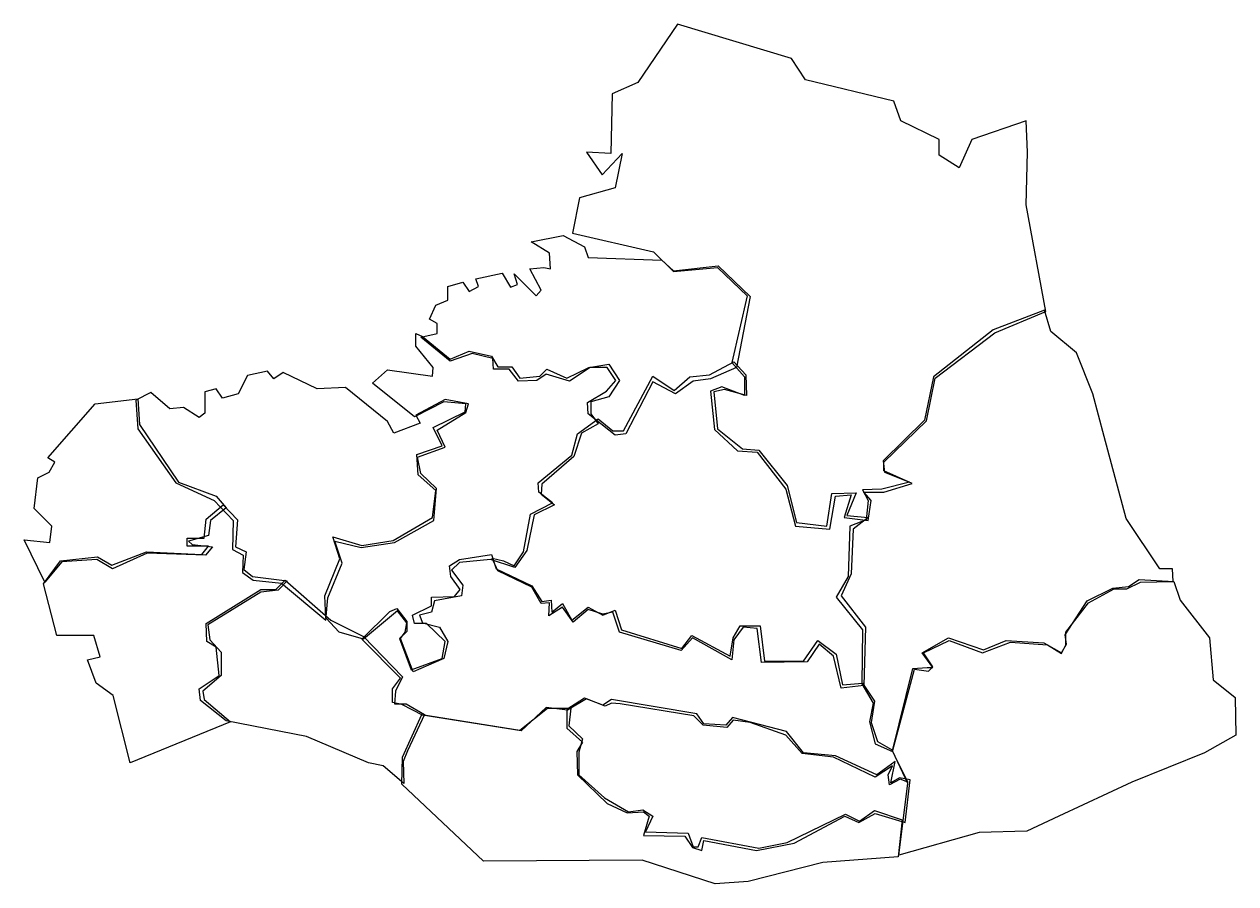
# Model space of a CAD drawing. Extents: x -155 to 332, y 327 to 672.
import ezdxf

# ---------------------------------------------------------------- set-up
doc = ezdxf.new("R2010")
doc.units = 0
doc.layers.add('Layer_1', color=7, linetype='CONTINUOUS')

msp = doc.modelspace()

# ---------------------------------------------------------------- linework, layer by layer
at = {"layer": 'Layer_1', "color": 7}
for points in [[(107.428568, 672.000004), (91.428568, 648.571428), (81.142856, 644.000004), (80.571432, 620.000004), (70.857143, 620.571428), (77.142858, 611.428572), (85.142856, 620.000004), (82.285712, 606.285716), (68, 602.285716), (65.142858, 588.000004), (97.714288, 580.571428), (105.714288, 572.571428), (123.428568, 574.285716), (135.428568, 562.85714), (129.142856, 536.000004), (134.285712, 530.285716), (134.285712, 522.85714), (125.142856, 526.285716), (120.571432, 524.571428), (122.285712, 509.14286), (131.428568, 500.571428), (139.428568, 500.000004), (150.857144, 485.14286), (154.857144, 470.285716), (168.571432, 469.14286), (170.857144, 482.285716), (177.142856, 482.85714), (174.285712, 473.714284), (184, 472.571428), (185.142856, 480.571428), (182.285712, 484.000004), (190.285712, 484.000004), (201.714288, 487.428572), (190.285712, 492.571428), (190.285712, 496.000004), (207.428568, 512.571428), (210.857144, 529.714284), (234.857144, 548.000004), (255.428568, 556.571428), (247.428568, 599.428572), (248, 620.571428), (247.428568, 633.14286), (225.714288, 625.714284), (220.571432, 614.285716), (212.571432, 619.428572), (212.571432, 625.714284), (197.142856, 633.14286), (194.285712, 641.14286), (158.857144, 649.714284), (153.142856, 658.285716), (107.428568, 672.000004)], [(101.142856, 577.14286), (105.714288, 572.85714), (123.714288, 574.85714), (136.571432, 562.571428), (131.142856, 534.000004), (120.571432, 529.428572), (113.714288, 528.571428), (106.571432, 523.428572), (97.428568, 528.285716), (86.571432, 507.428572), (82.285712, 506.85714), (71.428571, 515.428572), (71.142858, 520.000004), (78.857143, 524.571428), (82.571432, 528.85714), (79.142858, 534.000004), (72.285714, 534.000004), (64, 528.571428), (54.571429, 531.428572), (50.857143, 528.85714), (43.428571, 528.571428), (39.714286, 533.428572), (33.428571, 533.428572), (33.142857, 537.714284), (24.857143, 539.714284), (16, 536.571428), (4.285714, 546.285716), (10.857143, 547.714284), (10.857143, 551.714284), (7.714286, 553.428572), (10.285714, 559.14286), (15.142857, 561.14286), (15.142857, 566.571428), (21.142857, 568.285716), (23.714286, 564.571428), (27.428571, 566.571428), (26.285714, 569.714284), (36.857143, 572.000004), (40.285714, 566.285716), (43.142858, 567.428572), (41.714286, 571.714284), (50.571429, 562.85714), (52.571429, 565.14286), (48, 573.714284), (53.714286, 574.285716), (56.285714, 573.714284), (56, 580.000004), (48.571429, 584.571428), (61.428571, 587.14286), (70, 582.571428), (71.428571, 578.285716), (101.142856, 577.14286)], [(254.857144, 557.14286), (234.285712, 549.14286), (210.285712, 530.285716), (206.571432, 512.85714), (190, 496.571428), (190.571432, 492.000004), (200.571432, 488.000004), (189.428568, 485.14286), (181.714288, 484.85714), (184, 480.571428), (183.142856, 472.85714), (176.571432, 470.285716), (176, 450.000004), (171.142856, 441.714284), (181.714288, 428.571428), (181.428568, 406.85714), (186, 399.14286), (184.571432, 391.714284), (186.857144, 382.85714), (193.714288, 379.714284), (202.571432, 412.85714), (208.285712, 412.000004), (210, 413.714284), (206.285712, 419.428572), (216.571432, 424.285716), (230, 419.428572), (241.142856, 423.714284), (256, 422.571428), (261.714288, 419.14286), (263.428568, 422.571428), (263.428568, 427.714284), (272.571432, 439.428572), (282.857144, 445.14286), (288, 445.14286), (293.428568, 447.714284), (306.571432, 448.000004), (306.285712, 453.14286), (301.142856, 453.14286), (287.714288, 473.428572), (278.857144, 506.285716), (274.285712, 523.428572), (267.714288, 540.000004), (257.428568, 548.571428), (254.857144, 557.14286)], [(4.857143, 546.571428), (16, 537.428572), (23.714286, 540.571428), (32.571429, 538.571428), (35.142857, 534.285716), (40.857143, 534.285716), (44, 529.714284), (52, 530.571428), (54.857143, 533.428572), (62.857143, 529.714284), (71.714286, 534.000004), (79.714286, 535.428572), (84, 528.85714), (79.714286, 522.285716), (72.571429, 520.285716), (72.571429, 515.428572), (75.428571, 511.428572), (68.857143, 507.714284), (65.714286, 498.285716), (52.857143, 487.14286), (52.571429, 483.14286), (58, 478.85714), (49.714286, 474.85714), (46.857143, 460.571428), (42, 453.714284), (32.285714, 456.85714), (19.714286, 455.714284), (16.571429, 452.571428), (21.142857, 446.571428), (20.571429, 442.285716), (9.714286, 440.285716), (8.571429, 435.714284), (3.714286, 434.571428), (4.857143, 431.428572), (11.714286, 429.714284), (15.142857, 424.000004), (13.428571, 417.14286), (1.142857, 411.714284), (-4, 425.14286), (-2, 427.714284), (-1.428571, 431.428572), (-5.142857, 436.285716), (-18.857143, 424.85714), (-28.571429, 427.714284), (-34, 433.428572), (-34.285714, 442.285716), (-28.285714, 457.14286), (-31.142857, 466.000004), (-19.428571, 462.571428), (-6.857143, 464.571428), (8.857143, 473.714284), (10.285714, 484.571428), (3.142857, 490.85714), (2.571429, 499.14286), (12.857143, 502.571428), (9.142857, 510.000004), (22, 516.285716), (22.285714, 519.428572), (13.428571, 520.285716), (1.714286, 514.285716), (-15.142857, 527.714284), (-9.142857, 533.14286), (8.857143, 530.571428), (9.142857, 534.000004), (2.285714, 542.571428), (2.285714, 547.714284), (4.857143, 546.571428)], [(130, 536.285716), (134.857144, 531.14286), (135.142856, 522.85714), (126.285712, 525.14286), (122, 524.285716), (123.428568, 509.428572), (133.428568, 501.428572), (140, 500.85714), (151.428568, 486.571428), (155.142856, 471.714284), (167.428568, 470.285716), (169.428568, 483.428572), (179.142856, 483.714284), (175.428568, 474.571428), (184, 473.714284), (178, 469.14286), (177.142856, 451.14286), (173.142856, 442.285716), (182.857144, 429.714284), (182.285712, 406.285716), (173.142856, 405.14286), (170, 418.000004), (164.285712, 422.85714), (159.428568, 415.714284), (141.142856, 415.428572), (139.428568, 429.14286), (133.714288, 429.714284), (130, 424.571428), (129.142856, 416.571428), (113.428568, 425.428572), (108.857144, 420.285716), (84, 427.714284), (81.428568, 435.714284), (77.428571, 434.85714), (71.428571, 436.85714), (65.428571, 431.714284), (61.142858, 437.714284), (55.714286, 434.285716), (56, 439.428572), (52.571429, 439.14286), (48.857143, 445.714284), (35.142857, 452.285716), (32.857143, 457.428572), (37.428571, 456.285716), (41.714286, 454.285716), (45.428571, 460.000004), (48.285714, 475.14286), (57.142858, 479.714284), (51.714286, 484.000004), (51.428571, 487.714284), (64.857143, 498.85714), (67.142858, 507.428572), (75.428571, 513.428572), (81.428568, 508.571428), (85.714288, 508.571428), (97.428568, 530.571428), (106, 524.85714), (112.285712, 530.285716), (120.285712, 531.14286), (130, 536.285716)], [(-110.285712, 520.85714), (-109.428568, 509.428572), (-94.285712, 487.714284), (-78.857143, 480.571428), (-71.142858, 472.571428), (-71.428571, 460.85714), (-67.142858, 458.571428), (-67.428571, 451.714284), (-63.142858, 448.571428), (-51.714286, 447.428572), (-34, 432.571428), (-33.142857, 441.428572), (-27.428571, 455.428572), (-30.285714, 464.285716), (-19.714286, 461.714284), (-6.285714, 463.714284), (9.428571, 472.571428), (10.571429, 485.428572), (4.285714, 491.428572), (2.857143, 498.000004), (14, 502.000004), (10.857143, 508.85714), (22.285714, 516.000004), (23.428571, 519.428572), (14, 521.14286), (2.285714, 514.85714), (4, 511.714284), (-6.571429, 507.714284), (-9.142857, 512.285716), (-26, 526.000004), (-37.428571, 525.428572), (-51.142858, 532.000004), (-54.857143, 529.428572), (-57.428571, 532.571428), (-65.428571, 530.85714), (-69.142858, 523.428572), (-75.428571, 521.714284), (-78, 525.428572), (-82.571432, 524.285716), (-82.571432, 515.714284), (-84.857144, 514.000004), (-91.142856, 518.000004), (-96.571432, 517.428572), (-104.285712, 524.000004), (-110.285712, 520.85714)], [(-109.428568, 521.428572), (-108.857144, 511.14286), (-93.142856, 488.000004), (-78, 482.285716), (-74, 477.714284), (-80.285712, 472.571428), (-81.142856, 466.571428), (-89.142856, 464.285716), (-87.714288, 462.85714), (-79.428571, 462.000004), (-82.285712, 458.571428), (-105.714288, 459.428572), (-119.714288, 453.14286), (-126, 456.85714), (-140, 456.000004), (-146.857144, 447.714284), (-155.142856, 464.85714), (-144.857144, 463.714284), (-144, 470.285716), (-151.142856, 477.428572), (-149.714288, 489.714284), (-145.142856, 492.000004), (-142.857144, 496.000004), (-145.714288, 497.714284), (-126.571432, 519.428572), (-109.428568, 521.428572)], [(-72.285714, 391.714284), (-112.571432, 375.14286), (-119.428568, 402.285716), (-126.285712, 407.14286), (-129.714288, 416.571428), (-124.571432, 417.714284), (-127.142856, 426.285716), (-142, 426.285716), (-147.428568, 447.14286), (-140.571432, 456.285716), (-125.714288, 458.000004), (-120, 454.571428), (-106, 460.000004), (-83.714288, 458.85714), (-81.142856, 462.285716), (-89.714288, 462.285716), (-89.714288, 465.428572), (-82.857144, 465.428572), (-82, 473.14286), (-75.142858, 478.85714), (-69.428571, 472.85714), (-70.285714, 462.000004), (-66, 460.000004), (-66.857143, 452.85714), (-63.428571, 450.000004), (-49.428571, 448.285716), (-53.142858, 444.571428), (-60, 443.714284), (-81.428568, 430.571428), (-80.571432, 424.571428), (-76, 419.714284), (-76, 410.285716), (-83.428568, 404.000004), (-82.857144, 400.571428), (-72.285714, 391.714284)], [(181.714288, 407.14286), (186.571432, 400.000004), (185.142856, 391.428572), (187.714288, 383.714284), (193.428568, 380.571428), (200, 367.428572), (196.857144, 368.571428), (192.571432, 366.285716), (192, 370.285716), (193.714288, 374.000004), (186.857144, 369.428572), (170, 377.428572), (157.428568, 378.85714), (150.857144, 386.285716), (136.571432, 391.428572), (129.714288, 392.285716), (127.142856, 389.428572), (117.714288, 390.285716), (114, 394.000004), (84.285712, 398.85714), (80.857144, 399.14286), (78.285714, 398.000004), (70.857143, 400.85714), (63.142858, 396.285716), (54.571429, 397.428572), (44.571429, 388.000004), (4.857143, 394.285716), (-3.428571, 398.571428), (-7.142857, 399.428572), (-7.142857, 404.85714), (-4, 409.14286), (-19.428571, 424.85714), (-8.285714, 436.000004), (-5.428571, 437.14286), (-1.428571, 432.000004), (-1.428571, 428.000004), (-4.285714, 425.14286), (0.285714, 412.571428), (12.857143, 417.14286), (14, 424.000004), (6.571429, 431.14286), (1.714286, 431.14286), (0.857143, 434.571428), (8.571429, 438.285716), (8.571429, 441.714284), (17.714286, 442.000004), (20, 444.85714), (16.285714, 450.000004), (15.714286, 454.285716), (19.714286, 456.85714), (32.571429, 458.85714), (34.571429, 453.14286), (48.857143, 446.285716), (52.857143, 440.000004), (56.571429, 440.571428), (56.857143, 435.714284), (61.142858, 439.14286), (64.857143, 432.571428), (71.428571, 437.714284), (77.428571, 434.571428), (82.285712, 436.571428), (84.857144, 428.571428), (109.142856, 421.14286), (113.142856, 426.285716), (128.571432, 418.000004), (129.714288, 425.428572), (132.571432, 430.285716), (140.571432, 430.285716), (142.285712, 416.000004), (158, 416.000004), (163.714288, 424.285716), (171.142856, 418.85714), (173.714288, 406.571428), (181.714288, 407.14286)], [(-2.571429, 366.85714), (-10.857143, 374.000004), (-16.857143, 375.14286), (-41.714286, 385.714284), (-74, 392.000004), (-84.285712, 400.285716), (-84.857144, 404.85714), (-76.857143, 410.285716), (-78, 421.714284), (-81.714288, 424.000004), (-82, 431.14286), (-60, 444.85714), (-54, 444.85714), (-50.285714, 448.571428), (-32, 432.571428), (-18.857143, 426.000004), (-3.142857, 409.714284), (-6, 404.000004), (-6.285714, 398.85714), (-1.714286, 398.85714), (5.714286, 394.571428), (-1.142857, 380.000004), (-2.857143, 375.714284), (-2.571429, 366.85714)], [(193.714288, 380.000004), (202, 413.14286), (207.714288, 413.428572), (210, 413.428572), (205.714288, 419.428572), (216.285712, 425.428572), (230.285712, 420.571428), (239.428568, 424.285716), (254.571432, 423.428572), (261.714288, 419.428572), (263.714288, 422.85714), (263.142856, 426.571428), (272, 440.285716), (282.285712, 445.428572), (288.571432, 446.000004), (292.857144, 448.85714), (306.857144, 448.000004), (309.428568, 440.571428), (321.142856, 425.428572), (322.571432, 408.571428), (331.428568, 401.428572), (331.714288, 386.285716), (319.142856, 379.14286), (290, 367.428572), (260.571432, 353.714284), (247.714288, 347.714284), (228.571432, 347.14286), (196.285712, 338.000004), (200, 366.85714), (193.714288, 380.000004)], [(70, 401.14286), (62.857143, 396.571428), (62.857143, 389.14286), (69.142858, 383.428572), (66.857143, 379.714284), (67.142858, 370.285716), (79.142858, 358.85714), (87.142856, 355.14286), (93.714288, 355.428572), (96, 353.714284), (93.714288, 346.000004), (110.285712, 345.714284), (113.428568, 341.14286), (117.142856, 340.000004), (118, 344.000004), (139.142856, 340.000004), (154.285712, 342.85714), (174.571432, 353.714284), (180.285712, 351.14286), (186.857144, 354.85714), (198.857144, 351.14286), (200.857144, 368.285716), (196.571432, 369.14286), (193.142856, 367.14286), (194.857144, 375.714284), (187.428568, 370.285716), (170.857144, 378.000004), (158, 379.14286), (151.142856, 387.714284), (129.428568, 393.428572), (126.857144, 390.285716), (118, 390.85714), (115.142856, 394.85714), (80.857144, 400.571428), (77.428571, 398.285716), (70, 401.14286)], [(197.714288, 352.285716), (196, 337.428572), (165.714288, 335.14286), (135.714288, 327.428572), (122.571432, 326.571428), (93.142856, 336.000004), (29.428571, 335.714284), (-3.428571, 366.571428), (-3.142857, 377.428572), (4.571429, 394.571428), (44, 388.285716), (55.142858, 397.14286), (64.571429, 397.14286), (63.714286, 390.000004), (69.142858, 384.85714), (67.714286, 379.428572), (67.714286, 370.285716), (78, 361.14286), (87.714288, 355.428572), (93.428568, 356.285716), (97.428568, 353.714284), (94.571432, 347.428572), (111.714288, 346.85714), (113.714288, 341.428572), (115.714288, 341.428572), (117.142856, 345.14286), (140, 340.85714), (151.428568, 343.14286), (174.857144, 354.571428), (180.571432, 351.714284), (186.571432, 356.000004), (197.714288, 352.285716)]]:
    msp.add_lwpolyline(points, close=True, dxfattribs=at)

doc.saveas('drawing.dxf')
